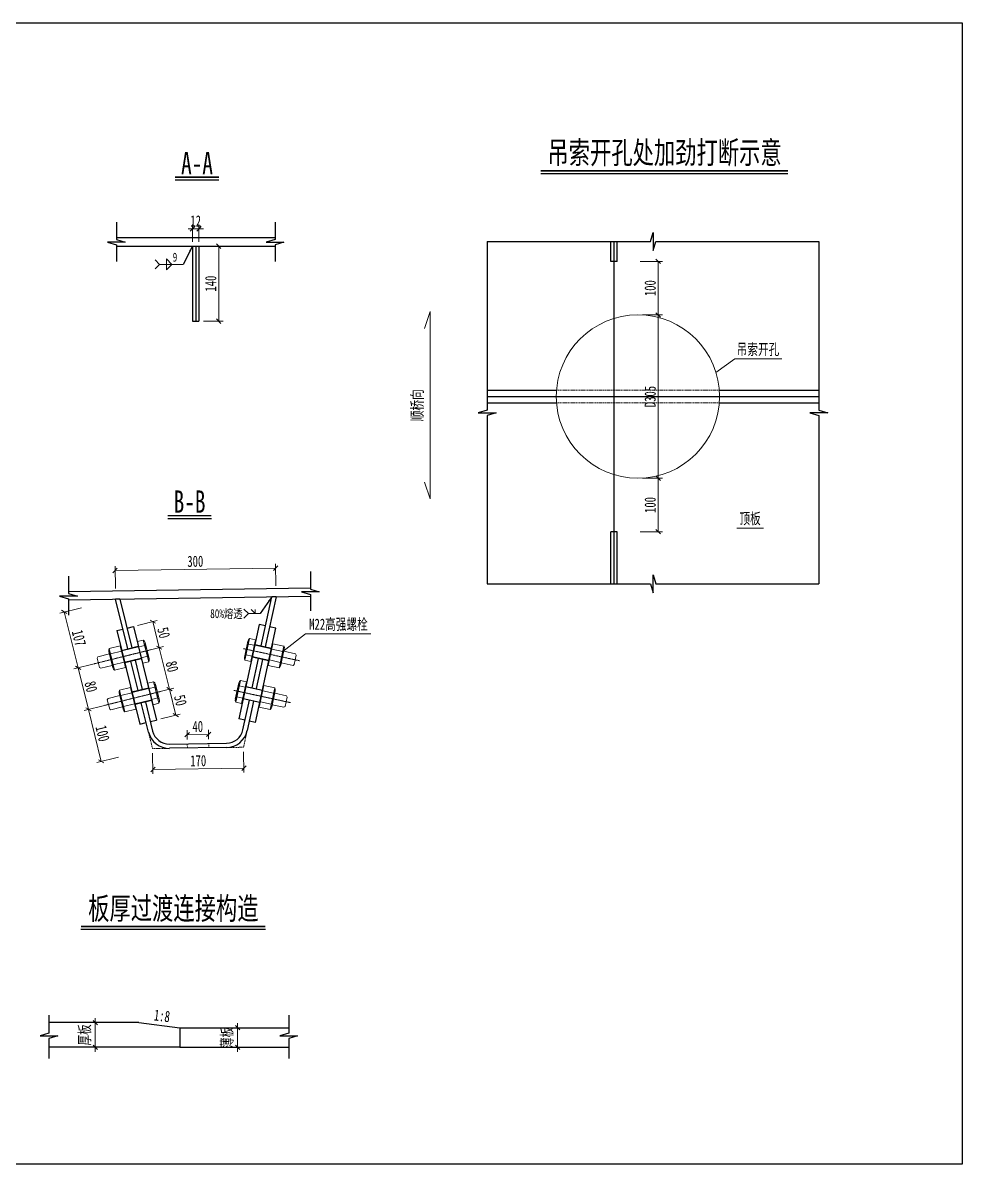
# Model space of a CAD drawing. Header units: millimetres. Extents: x 144887 to 156007, y -97691 to -90952.
# Drawn here: x 154252 to 156007, y -93083 to -90952 of the extents above; entities that cross this region are included whole.
import ezdxf
from ezdxf.enums import TextEntityAlignment as Align

# ---------------------------------------------------------------- set-up
doc = ezdxf.new("R2010")
doc.units = ezdxf.units.MM
doc.linetypes.add('CENTER2', pattern=[28.575, 19.05, -3.175, 3.175, -3.175])
doc.linetypes.add('DASHED', pattern=[0.75, 0.5, -0.25])
doc.layers.get('Defpoints').update_dxf_attribs({"color": 8})
for name, color, linetype, lineweight in [('CENTER', 2, 'CENTER2', 13), ('Dim', 4, 'Continuous', 15), ('文字', 7, 'Continuous', 15), ('标注线及字体', 2, 'Continuous', 15), ('细实线', 4, 'Continuous', 15), ('虚线', 7, 'DASHED', 13), ('钢板双线', 2, 'Continuous', 13), ('钢板粗线', 1, 'Continuous', 25)]:
    doc.layers.add(name, color=color, linetype=linetype, lineweight=lineweight)
doc.layers.add('Text', color=4, linetype='Continuous')
doc.styles.add('111', font='', dxfattribs={"width": 0.7})
doc.styles.add('BM_Dim', font='', dxfattribs={"width": 0.85})
doc.styles.add('SMEDI', font='', dxfattribs={"width": 0.75})
doc.styles.get("Standard").update_dxf_attribs({"font": ''})
doc.styles.get('111').set_extended_font_data('仿宋_GB2312')
doc.styles.get('BM_Dim').set_extended_font_data('仿宋_GB2312')
doc.styles.get('SMEDI').set_extended_font_data('仿宋_GB2312')
doc.styles.get('Standard').set_extended_font_data('仿宋_GB2312')
doc.dimstyles.new('200', dxfattribs={"dimscale": 0, "dimtxt": 2.5, "dimasz": 1, "dimexe": 1, "dimexo": 1, "dimgap": 0.6, "dimtad": 1, "dimdec": 0, "dimdsep": 46, "dimtxsty": '111', "dimblk": 'OBLIQUE', "dimcen": 0, "dimclrd": 4, "dimclre": 4, "dimclrt": 4, "dimadec": 1, "dimazin": 2, "dimtfac": 1, "dimtdec": 0, "dimtix": 1, "dimtmove": 2, "dimatfit": 3, "dimfxl": 4, "dimfxlon": 1, "dimtolj": 1, "dimlwd": -1, "dimlwe": -1, "dimarcsym": 0})
doc.dimstyles.new('MSteel_1.0_1.0', dxfattribs={"dimtxt": 3, "dimasz": 1.2, "dimexe": 1, "dimexo": 1, "dimgap": 1, "dimtad": 3, "dimtoh": 1, "dimdec": 0, "dimzin": 0, "dimdsep": 46, "dimtxsty": 'Standard', "dimblk": 'ARCHTICK', "dimcen": 0.09, "dimclrd": 3, "dimclre": 3, "dimadec": 0, "dimazin": 0, "dimtfac": 1, "dimtdec": 4, "dimtofl": 0, "dimtmove": 0, "dimatfit": 3, "dimfxl": 1, "dimtolj": 1, "dimtzin": 0, "dimarcsym": 0})

# ---------------------------------------------------------------- blocks, each defined once
blk = doc.blocks.new('_Oblique')
at = {"color": 0, "linetype": 'ByBlock', "lineweight": -2}
blk.add_line((-0.5, -0.5), (0.5, 0.5), dxfattribs=at)
blk = doc.blocks.new('*D863')
at = {"layer": 'Defpoints', "color": 0}
for p in [(155401.1, -91497.2), (155401.1, -91802.2), (155438.9, -91802.2)]:
    blk.add_point(p, dxfattribs=at)
at = {"layer": '细实线', "color": 4}
for p, q in [((155409.4, -91497.2), (155447.2, -91497.2)), ((155438.9, -91497.2), (155438.9, -91802.2)), ((155409.4, -91802.2), (155447.2, -91802.2))]:
    blk.add_line(p, q, dxfattribs=at)
at = {"layer": '细实线', "color": 4, "xscale": 8.333333333333332, "yscale": 8.333333333333332, "zscale": 8.333333333333332}
for p, rotation in [((155438.9, -91497.2), 90), ((155438.9, -91802.2), 270)]:
    blk.add_blockref('_Oblique', p, dxfattribs=dict(at, rotation=rotation))
at = {"layer": '细实线', "color": 4, "insert": (155424, -91649.7), "char_height": 20.83, "attachment_point": 5, "rotation": 90, "style": '111'}
blk.add_mtext('\\A1;D305', dxfattribs=at)
blk = doc.blocks.new('*D864')
at = {"layer": 'Defpoints', "color": 0}
for p in [(155401.1, -91802.2), (155362.5, -91902.2), (155438.9, -91902.2)]:
    blk.add_point(p, dxfattribs=at)
at = {"layer": '细实线', "color": 4}
for p, q in [((155409.4, -91802.2), (155447.2, -91802.2)), ((155438.9, -91802.2), (155438.9, -91902.2)), ((155405.5, -91902.2), (155447.2, -91902.2))]:
    blk.add_line(p, q, dxfattribs=at)
at = {"layer": '细实线', "color": 4, "xscale": 8.333333333333332, "yscale": 8.333333333333332, "zscale": 8.333333333333332}
for p, rotation in [((155438.9, -91802.2), 90), ((155438.9, -91902.2), 270)]:
    blk.add_blockref('_Oblique', p, dxfattribs=dict(at, rotation=rotation))
at = {"layer": '细实线', "color": 4, "insert": (155424, -91852.2), "char_height": 20.83, "attachment_point": 5, "rotation": 90, "style": '111'}
blk.add_mtext('\\A1;100', dxfattribs=at)
blk = doc.blocks.new('*D865')
at = {"layer": 'Defpoints', "color": 0}
for p in [(155362.5, -91397.2), (155438.9, -91397.2), (155401.1, -91497.2)]:
    blk.add_point(p, dxfattribs=at)
at = {"layer": '细实线', "color": 4}
for p, q in [((155405.5, -91397.2), (155447.2, -91397.2)), ((155438.9, -91497.2), (155438.9, -91397.2)), ((155409.4, -91497.2), (155447.2, -91497.2))]:
    blk.add_line(p, q, dxfattribs=at)
at = {"layer": '细实线', "color": 4, "xscale": 8.333333333333332, "yscale": 8.333333333333332, "zscale": 8.333333333333332}
for p, rotation in [((155438.9, -91397.2), 90), ((155438.9, -91497.2), 270)]:
    blk.add_blockref('_Oblique', p, dxfattribs=dict(at, rotation=rotation))
at = {"layer": '细实线', "color": 4, "insert": (155424, -91447.2), "char_height": 20.83, "attachment_point": 5, "rotation": 90, "style": '111'}
blk.add_mtext('\\A1;100', dxfattribs=at)
blk = doc.blocks.new('角焊缝1')
at = {"layer": 'Dim'}
blk.add_line((-3101.17, 370.22), (-3106.48, 370.22), dxfattribs=at)
blk.add_lwpolyline([(-3107.48, 369.22), (-3106.48, 370.22), (-3107.48, 371.22)], dxfattribs=at)
blk.add_lwpolyline([(-3104.91, 371.45), (-3104.91, 368.99), (-3103.68, 370.22)], close=True, dxfattribs=at)
blk = doc.blocks.new('_ArchTick')
at = {"color": 0, "linetype": 'ByBlock', "const_width": 0.15}
blk.add_lwpolyline([(-0.5, -0.5), (0.5, 0.5)], dxfattribs=at)
blk = doc.blocks.new('*D866')
at = {"layer": 'Defpoints', "color": 0}
for p in [(154580.9, -91368.8), (154580.9, -91508.8), (154617.9, -91508.8)]:
    blk.add_point(p, dxfattribs=at)
at = {"layer": '细实线', "color": 4}
for p, q in [((154589.2, -91368.8), (154626.3, -91368.8)), ((154617.9, -91368.8), (154617.9, -91508.8)), ((154589.2, -91508.8), (154626.3, -91508.8))]:
    blk.add_line(p, q, dxfattribs=at)
at = {"layer": '细实线', "color": 4, "xscale": 8.333333333333332, "yscale": 8.333333333333332, "zscale": 8.333333333333332}
for p, rotation in [((154617.9, -91368.8), 90), ((154617.9, -91508.8), 270)]:
    blk.add_blockref('_Oblique', p, dxfattribs=dict(at, rotation=rotation))
at = {"layer": '细实线', "color": 4, "insert": (154603, -91438.8), "char_height": 20.83, "attachment_point": 5, "rotation": 90, "style": '111'}
blk.add_mtext('\\A1;140', dxfattribs=at)
blk = doc.blocks.new('*D867')
at = {"layer": 'Defpoints', "color": 0}
for p in [(154580.9, -91336.4), (154568.9, -91368.8), (154580.9, -91368.8)]:
    blk.add_point(p, dxfattribs=at)
at = {"layer": '细实线', "color": 4}
for p, q in [((154568.9, -91336.4), (154560.5, -91336.4)), ((154568.9, -91360.5), (154568.9, -91328.1)), ((154568.9, -91336.4), (154580.9, -91336.4)), ((154580.9, -91360.5), (154580.9, -91328.1)), ((154580.9, -91336.4), (154589.2, -91336.4))]:
    blk.add_line(p, q, dxfattribs=at)
at = {"layer": '细实线', "color": 4, "xscale": 8.333333333333332, "yscale": 8.333333333333332, "zscale": 8.333333333333332}
blk.add_blockref('_Oblique', (154568.9, -91336.4), dxfattribs=at)
at = {"layer": '细实线', "color": 4, "xscale": 8.333333333333332, "yscale": 8.333333333333332, "zscale": 8.333333333333332, "rotation": 180}
blk.add_blockref('_Oblique', (154580.9, -91336.4), dxfattribs=at)
at = {"layer": '细实线', "color": 4, "insert": (154574.9, -91321.7), "char_height": 20.83, "attachment_point": 5, "style": '111'}
blk.add_mtext('\\A1;12', dxfattribs=at)
blk = doc.blocks.new('*D868')
at = {"layer": 'Defpoints', "color": 0}
for p in [(154402.7, -92818.9), (154387.2, -92865), (154402.7, -92865)]:
    blk.add_point(p, dxfattribs=at)
at = {"layer": '细实线', "color": 4}
for p, q in [((154387.2, -92818.9), (154387.2, -92810.6)), ((154394.4, -92818.9), (154378.8, -92818.9)), ((154387.2, -92818.9), (154387.2, -92865)), ((154394.4, -92865), (154378.8, -92865)), ((154387.2, -92865), (154387.2, -92873.3))]:
    blk.add_line(p, q, dxfattribs=at)
at = {"layer": '细实线', "color": 4, "xscale": 8.333333333333332, "yscale": 8.333333333333332, "zscale": 8.333333333333332}
for p, rotation in [((154387.2, -92818.9), 270), ((154387.2, -92865), 90)]:
    blk.add_blockref('_Oblique', p, dxfattribs=dict(at, rotation=rotation))
at = {"layer": '细实线', "color": 4, "insert": (154368.4, -92841.9), "char_height": 20.83, "attachment_point": 5, "rotation": 90, "style": '111'}
blk.add_mtext('\\A1;厚板', dxfattribs=at)
blk = doc.blocks.new('*D869')
at = {"layer": 'Defpoints', "color": 0}
for p in [(154682.7, -92828.5), (154653.2, -92865), (154682.7, -92865)]:
    blk.add_point(p, dxfattribs=at)
at = {"layer": '细实线', "color": 4}
for p, q in [((154674.4, -92828.5), (154644.9, -92828.5)), ((154653.2, -92828.5), (154653.2, -92820.2)), ((154653.2, -92828.5), (154653.2, -92865)), ((154674.4, -92865), (154644.9, -92865)), ((154653.2, -92865), (154653.2, -92873.3))]:
    blk.add_line(p, q, dxfattribs=at)
at = {"layer": '细实线', "color": 4, "xscale": 8.333333333333332, "yscale": 8.333333333333332, "zscale": 8.333333333333332}
for p, rotation in [((154653.2, -92828.5), 270), ((154653.2, -92865), 90)]:
    blk.add_blockref('_Oblique', p, dxfattribs=dict(at, rotation=rotation))
at = {"layer": '细实线', "color": 4, "insert": (154634.4, -92846.7), "char_height": 20.83, "attachment_point": 5, "rotation": 90, "style": '111'}
blk.add_mtext('\\A1;薄板', dxfattribs=at)
blk = doc.blocks.new('螺栓')
at = {"layer": 'CENTER', "ltscale": 0.01}
blk.add_line((-3.1, -101.8), (0.2, 6), dxfattribs=at)
at = {"layer": '钢板双线', "ltscale": 0.01}
for p, q in [((15.6, -0.5), (-15.6, 0.5)), ((-20.8, -1.4), (-21.2, -12.6)), ((20.4, -13.8), (-21.2, -12.6)), ((20.7, -2.6), (-20.8, -1.4)), ((-16.3, -13.5), (-17, -12.7)), ((15.4, -14.5), (-16.3, -13.5)), ((-10.4, -1.7), (-10.8, -12.9)), ((10.3, -2.3), (10, -13.5)), ((16.2, -13.7), (15.4, -14.5)), ((20.7, -2.6), (20.4, -13.8)), ((-22.9, -66.9), (-22.2, -46.1)), ((19.3, -47.4), (-22.2, -46.1)), ((-17.3, -45.5), (-18.1, -46.3)), ((14.4, -46.5), (-17.3, -45.5)), ((-12.5, -67.2), (-11.8, -46.5)), ((8.3, -67.9), (9, -47.1)), ((15.2, -47.3), (14.4, -46.5)), ((18.7, -68.2), (19.3, -47.4)), ((18.7, -68.2), (-22.9, -66.9)), ((13.4, -70), (-17.7, -69.1)), ((-13.8, -91.6), (-13.1, -69.2)), ((8.2, -92.3), (8.9, -69.9)), ((-11.9, -93.7), (-13.8, -91.6)), ((6.1, -94.2), (-11.9, -93.7)), ((8.2, -92.3), (6.1, -94.2))]:
    blk.add_line(p, q, dxfattribs=at)
at = {"layer": '钢板双线'}
for p, q in [((-13.4, -45.6), (-12.4, -13.6)), ((-12.4, -45.6), (-11.4, -13.7)), ((9.6, -46.3), (10.6, -14.3)), ((9.6, -46.3), (10.6, -14.3)), ((10.6, -46.3), (11.6, -14.4)), ((10.6, -46.3), (11.6, -14.4))]:
    blk.add_line(p, q, dxfattribs=at)
at = {"layer": '钢板双线', "ltscale": 0.01}
for centre, radius, start, end in [((-15.8, -7.3), 7.75, 46.1372, 130.3441), ((-0.9, -28), 28, 66.4538, 110.0274), ((15.3, -8.2), 7.75, 46.1372, 130.3441), ((-17.5, -61.3), 7.75, 226.1372, 310.3441), ((-1.3, -41.6), 28, 246.4538, 290.0274), ((13.7, -62.3), 7.75, 226.1372, 310.3441)]:
    blk.add_arc(centre, radius, start, end, dxfattribs=at)
blk = doc.blocks.new('*D885')
at = {"layer": 'Defpoints', "color": 0}
for p in [(154724.3, -91970.2), (154725.1, -92023.7), (154425.1, -92028.2)]:
    blk.add_point(p, dxfattribs=at)
at = {"layer": '细实线', "color": 4}
for p, q in [((154424.8, -92008), (154424.2, -91966.4)), ((154424.3, -91974.7), (154724.3, -91970.2)), ((154724.8, -92003.5), (154724.2, -91961.9))]:
    blk.add_line(p, q, dxfattribs=at)
at = {"layer": '细实线', "color": 4, "xscale": 8.333333333333332, "yscale": 8.333333333333332, "zscale": 8.333333333333332}
for p, rotation in [((154424.3, -91974.7), 180.8551760218516), ((154724.3, -91970.2), 0.8551760218516384)]:
    blk.add_blockref('_Oblique', p, dxfattribs=dict(at, rotation=rotation))
at = {"layer": '细实线', "color": 4, "insert": (154574.1, -91957.5), "char_height": 20.83, "attachment_point": 5, "rotation": 0.8552, "style": '111'}
blk.add_mtext('\\A1;300', dxfattribs=at)
blk = doc.blocks.new('*D886')
at = {"layer": 'Defpoints', "color": 0}
for p in [(154470.2, -92210.2), (154374.4, -92233.9), (154494.3, -92307.2)]:
    blk.add_point(p, dxfattribs=at)
at = {"layer": '细实线', "color": 4}
for p, q in [((154406.7, -92225.9), (154366.3, -92235.9)), ((154398.4, -92331), (154374.4, -92233.9)), ((154430.8, -92323), (154390.3, -92333))]:
    blk.add_line(p, q, dxfattribs=at)
at = {"layer": '细实线', "color": 4, "yscale": 8.333333333333332, "zscale": 8.333333333333332}
for p, xscale, rotation in [((154374.4, -92233.9), 8.333333333333334, 103.9244914730922), ((154398.4, -92331), 8.333333333333332, 283.9244914730922)]:
    blk.add_blockref('_Oblique', p, dxfattribs=dict(at, xscale=xscale, rotation=rotation))
at = {"layer": '细实线', "color": 4, "insert": (154400.9, -92278.9), "char_height": 20.83, "attachment_point": 5, "rotation": 283.9245, "style": '111'}
blk.add_mtext('\\A1;100', dxfattribs=at)
blk = doc.blocks.new('*D887')
at = {"layer": 'Defpoints', "color": 0}
for p in [(154451, -92132.5), (154355.1, -92156.3), (154470.2, -92210.2)]:
    blk.add_point(p, dxfattribs=at)
at = {"layer": '细实线', "color": 4}
for p, q in [((154387.5, -92148.3), (154347, -92158.3)), ((154374.4, -92233.9), (154355.1, -92156.3)), ((154406.7, -92225.9), (154366.3, -92235.9))]:
    blk.add_line(p, q, dxfattribs=at)
at = {"layer": '细实线', "color": 4, "xscale": 8.333333333333332, "yscale": 8.333333333333332, "zscale": 8.333333333333332}
for p, rotation in [((154355.1, -92156.3), 103.9244914730691), ((154374.4, -92233.9), 283.9244914730691)]:
    blk.add_blockref('_Oblique', p, dxfattribs=dict(at, rotation=rotation))
at = {"layer": '细实线', "color": 4, "insert": (154379.2, -92191.5), "char_height": 20.83, "attachment_point": 5, "rotation": 283.9245, "style": '111'}
blk.add_mtext('\\A1;80', dxfattribs=at)
blk = doc.blocks.new('*D888')
at = {"layer": 'Defpoints', "color": 0}
for p in [(154425.1, -92028.2), (154329.3, -92052), (154451, -92132.5)]:
    blk.add_point(p, dxfattribs=at)
at = {"layer": '细实线', "color": 4}
for p, q in [((154361.6, -92044), (154321.2, -92054)), ((154355.1, -92156.3), (154329.3, -92052)), ((154387.5, -92148.3), (154347, -92158.3))]:
    blk.add_line(p, q, dxfattribs=at)
at = {"layer": '细实线', "color": 4, "yscale": 8.333333333333332, "zscale": 8.333333333333332}
for p, xscale, rotation in [((154329.3, -92052), 8.333333333333332, 103.9244914368655), ((154355.1, -92156.3), 8.33333333333333, 283.9244914368655)]:
    blk.add_blockref('_Oblique', p, dxfattribs=dict(at, xscale=xscale, rotation=rotation))
at = {"layer": '细实线', "color": 4, "insert": (154356.7, -92100.6), "char_height": 20.83, "attachment_point": 5, "rotation": 283.9245, "style": '111'}
blk.add_mtext('\\A1;107', dxfattribs=at)
blk = doc.blocks.new('*D889')
at = {"layer": 'Defpoints', "color": 0}
for p in [(154489.6, -92205.3), (154525.9, -92196.3), (154501.7, -92253.9)]:
    blk.add_point(p, dxfattribs=at)
at = {"layer": '细实线', "color": 4}
for p, q in [((154497.7, -92203.3), (154534, -92194.3)), ((154537.9, -92244.9), (154525.9, -92196.3)), ((154509.8, -92251.9), (154546, -92242.9))]:
    blk.add_line(p, q, dxfattribs=at)
at = {"layer": '细实线', "color": 4, "yscale": 8.333333333333332, "zscale": 8.333333333333332}
for p, xscale, rotation in [((154525.9, -92196.3), 8.333333333333332, 103.9244914595477), ((154537.9, -92244.9), 8.33333333333333, 283.9244914595477)]:
    blk.add_blockref('_Oblique', p, dxfattribs=dict(at, xscale=xscale, rotation=rotation))
at = {"layer": '细实线', "color": 4, "insert": (154546.4, -92217), "char_height": 20.83, "attachment_point": 5, "rotation": 283.9245, "style": '111'}
blk.add_mtext('\\A1;50', dxfattribs=at)
blk = doc.blocks.new('*D890')
at = {"layer": 'Defpoints', "color": 0}
for p in [(154470.4, -92127.7), (154506.7, -92118.7), (154489.6, -92205.3)]:
    blk.add_point(p, dxfattribs=at)
at = {"layer": '细实线', "color": 4}
for p, q in [((154478.5, -92125.7), (154514.7, -92116.7)), ((154525.9, -92196.3), (154506.7, -92118.7)), ((154497.7, -92203.3), (154534, -92194.3))]:
    blk.add_line(p, q, dxfattribs=at)
at = {"layer": '细实线', "color": 4, "xscale": 8.333333333333332, "yscale": 8.333333333333332, "zscale": 8.333333333333332}
for p, rotation in [((154506.7, -92118.7), 103.9244914595059), ((154525.9, -92196.3), 283.9244914595059)]:
    blk.add_blockref('_Oblique', p, dxfattribs=dict(at, rotation=rotation))
at = {"layer": '细实线', "color": 4, "insert": (154530.8, -92153.9), "char_height": 20.83, "attachment_point": 5, "rotation": 283.9245, "style": '111'}
blk.add_mtext('\\A1;80', dxfattribs=at)
blk = doc.blocks.new('*D891')
at = {"layer": 'Defpoints', "color": 0}
for p in [(154458.3, -92079.1), (154494.6, -92070.1), (154470.4, -92127.7)]:
    blk.add_point(p, dxfattribs=at)
at = {"layer": '细实线', "color": 4}
for p, q in [((154466.4, -92077.1), (154502.7, -92068.1)), ((154506.7, -92118.7), (154494.6, -92070.1)), ((154478.5, -92125.7), (154514.7, -92116.7))]:
    blk.add_line(p, q, dxfattribs=at)
at = {"layer": '细实线', "color": 4, "yscale": 8.333333333333332, "zscale": 8.333333333333332}
for p, xscale, rotation in [((154494.6, -92070.1), 8.333333333333332, 103.9244914595477), ((154506.7, -92118.7), 8.33333333333333, 283.9244914595477)]:
    blk.add_blockref('_Oblique', p, dxfattribs=dict(at, xscale=xscale, rotation=rotation))
at = {"layer": '细实线', "color": 4, "insert": (154515.1, -92090.8), "char_height": 20.83, "attachment_point": 5, "rotation": 283.9245, "style": '111'}
blk.add_mtext('\\A1;50', dxfattribs=at)
blk = doc.blocks.new('*D892')
at = {"layer": 'Defpoints', "color": 0}
for p in [(154494.3, -92307.2), (154664.3, -92304.7), (154664.9, -92343.6)]:
    blk.add_point(p, dxfattribs=at)
at = {"layer": '细实线', "color": 4}
for p, q in [((154494.4, -92315.6), (154495, -92354.5)), ((154664.4, -92313), (154665, -92351.9)), ((154494.9, -92346.1), (154664.9, -92343.6))]:
    blk.add_line(p, q, dxfattribs=at)
at = {"layer": '细实线', "color": 4, "xscale": 8.333333333333334, "yscale": 8.333333333333332, "zscale": 8.333333333333332}
for p, rotation in [((154494.9, -92346.1), 180.8551735590198), ((154664.9, -92343.6), 0.8551735590197901)]:
    blk.add_blockref('_Oblique', p, dxfattribs=dict(at, rotation=rotation))
at = {"layer": '细实线', "color": 4, "insert": (154579.6, -92330), "char_height": 20.83, "attachment_point": 5, "rotation": 0.8552, "style": '111'}
blk.add_mtext('\\A1;170', dxfattribs=at)
blk = doc.blocks.new('*D893')
at = {"layer": 'Defpoints', "color": 0}
for p in [(154559.2, -92298.3), (154598.9, -92280.6), (154599.2, -92297.7)]:
    blk.add_point(p, dxfattribs=at)
at = {"layer": '细实线', "color": 4}
for p, q in [((154559, -92289.9), (154558.8, -92272.9)), ((154599, -92289.3), (154598.8, -92272.3)), ((154558.9, -92281.2), (154598.9, -92280.6))]:
    blk.add_line(p, q, dxfattribs=at)
at = {"layer": '细实线', "color": 4, "xscale": 8.333333333333332, "yscale": 8.333333333333332, "zscale": 8.333333333333332}
for p, rotation in [((154558.9, -92281.2), 180.8551735650219), ((154598.9, -92280.6), 0.855173565021928)]:
    blk.add_blockref('_Oblique', p, dxfattribs=dict(at, rotation=rotation))
at = {"layer": '细实线', "color": 4, "insert": (154578.7, -92266), "char_height": 20.83, "attachment_point": 5, "rotation": 0.8552, "style": '111'}
blk.add_mtext('\\A1;40', dxfattribs=at)
blk = doc.blocks.new('U肋焊缝2')
at = {"layer": 'Dim'}
blk.add_line((0, 0), (-2.66, 0), dxfattribs=at)
blk.add_lwpolyline([(-3.66, 1), (-2.66, 0), (-3.66, -1)], dxfattribs=at)
at = {"layer": '细实线'}
blk.add_lwpolyline([(-2.05, 0.89), (-1.14, 0), (-1.14, 0.89)], dxfattribs=at)
at = {"layer": 'Text', "style": 'SMEDI', "width": 0.75}
blk.add_text('80%熔透', height=2, dxfattribs=at).set_placement((-11.22, 0), align=Align.MIDDLE_LEFT)

msp = doc.modelspace()

# ---------------------------------------------------------------- linework, layer by layer
for p, q in [((155219.5, -91233.2), (155681.2, -91233.2)), ((154536.4, -91245), (154618.1, -91245)), ((154522.6, -91877.2), (154604.3, -91877.2)), ((154360.3, -92644.7), (154705.2, -92644.7))]:
    msp.add_line(p, q)
at = {"const_width": 3}
for points in [[(155219.5, -91228.2), (155681.2, -91228.2)], [(154536.4, -91240), (154618.1, -91240)], [(154360.3, -92639.7), (154705.2, -92639.7)]]:
    msp.add_lwpolyline(points, dxfattribs=at)
for points in [[(154426.6, -91323.8), (154426.6, -91356.4), (154443.3, -91361.4), (154409.9, -91361.4), (154426.6, -91366.4), (154426.6, -91373.1), (154426.6, -91397.2)], [(154723.2, -91323.8), (154723.2, -91356.4), (154706.5, -91361.4), (154739.8, -91361.4), (154723.2, -91366.4), (154723.2, -91373.1), (154723.2, -91397.2)], [(155119.4, -91360.2), (155119.4, -91674.9), (155102.7, -91679.9), (155136, -91679.9), (155119.4, -91684.9), (155119.4, -91691.6), (155119.4, -91999.6)], [(155119.4, -91360.2), (155424.3, -91360.2), (155429.3, -91343.6), (155429.3, -91376.9), (155434.3, -91360.2), (155441, -91360.2), (155739.2, -91360.2)], [(155739.2, -91360.2), (155739.2, -91674.9), (155755.9, -91679.9), (155722.5, -91679.9), (155739.2, -91684.9), (155739.2, -91691.6), (155739.2, -91999.6)], [(155119.4, -91999.6), (155424.3, -91999.6), (155429.3, -92016.2), (155429.3, -91982.9), (155434.3, -91999.6), (155441, -91999.6), (155739.2, -91999.6)], [(154300.6, -92804.9), (154300.6, -92838.6), (154284, -92843.6), (154317.3, -92843.6), (154300.6, -92848.6), (154300.6, -92855.2), (154300.6, -92886.2)], [(154748.6, -92804.9), (154748.6, -92838.6), (154731.9, -92843.6), (154765.2, -92843.6), (154748.6, -92848.6), (154748.6, -92855.2), (154748.6, -92886.2)]]:
    msp.add_lwpolyline(points)
at = {"const_width": 3, "elevation": 0}
msp.add_lwpolyline([(154522.6, -91872.2), (154604.3, -91872.2)], dxfattribs=at)
at = {"elevation": 0}
for points in [[(154789.1, -91976.6), (154789.1, -92009.2), (154805.8, -92014.2), (154772.4, -92014.2), (154789.1, -92019.2), (154789.1, -92025.9), (154789.1, -92050)], [(154337.1, -91984.9), (154337.1, -92017.5), (154353.8, -92022.5), (154320.4, -92022.5), (154337.1, -92027.5), (154337.1, -92034.2), (154337.1, -92058.3)]]:
    msp.add_lwpolyline(points, dxfattribs=at)
at = {"layer": 'Defpoints'}
for p, q in [((155356.5, -91999.6), (155356.5, -91360.2)), ((154574.9, -91368.8), (154574.9, -91508.8)), ((155119.4, -91649.7), (155739.2, -91649.7))]:
    msp.add_line(p, q, dxfattribs=at)
msp.add_lwpolyline([(152798.5, -90951.7), (156006.8, -90951.7), (156006.8, -93083.4), (152798.5, -93083.4)], close=True, dxfattribs=at)
at = {"layer": '细实线'}
for p, q in [((155002.1, -91522.4), (155012.6, -91491.1)), ((155012.6, -91491.1), (155012.6, -91840.8)), ((155582.4, -91579.2), (155546.8, -91604.6)), ((155582.4, -91579.2), (155669.8, -91579.2)), ((155002.1, -91809.5), (155012.6, -91840.8)), ((155585.8, -91895.3), (155635.9, -91895.3)), ((154780.1, -92092.6), (154737.4, -92125.7)), ((154780.1, -92092.6), (154901.8, -92092.6))]:
    msp.add_line(p, q, dxfattribs=at)
msp.add_circle((155401.1, -91649.7), 152.5, dxfattribs=at)
at = {"layer": '虚线', "ltscale": 4}
for p, q in [((155249.1, -91637.7), (155553.1, -91637.7)), ((155249.1, -91661.7), (155553.1, -91661.7)), ((154486.6, -92276.4), (154494.3, -92307.2)), ((154671, -92273.6), (154664.3, -92304.7)), ((154559.2, -92298.3), (154559.3, -92306.3)), ((154599.2, -92297.7), (154599.3, -92305.7)), ((154526.1, -92306.7), (154494.3, -92307.2)), ((154664.3, -92304.7), (154632.5, -92305.2))]:
    msp.add_line(p, q, dxfattribs=at)
at = {"layer": '钢板粗线'}
for p, q in [((154426.6, -91352.8), (154723.2, -91352.8)), ((155350.5, -91397.2), (155350.5, -91360.2)), ((155362.5, -91397.2), (155362.5, -91360.2)), ((154426.6, -91368.8), (154723.2, -91368.8)), ((154568.9, -91368.8), (154568.9, -91508.8)), ((154580.9, -91368.8), (154580.9, -91508.8)), ((155362.5, -91397.2), (155350.5, -91397.2)), ((154568.9, -91508.8), (154580.9, -91508.8)), ((155119.4, -91637.7), (155249.1, -91637.7)), ((155553.1, -91637.7), (155739.2, -91637.7)), ((155119.4, -91661.7), (155249.1, -91661.7)), ((155553.1, -91661.7), (155739.2, -91661.7)), ((155350.5, -91999.6), (155350.5, -91902.2)), ((155362.5, -91902.2), (155350.5, -91902.2)), ((155362.5, -91999.6), (155362.5, -91902.2)), ((154697.1, -92115.3), (154716.9, -92023.9)), ((154725.1, -92023.7), (154704.9, -92117)), ((154725.1, -92023.7), (154716.9, -92023.9)), ((154433.3, -92028.1), (154425.1, -92028.2)), ((154448.1, -92120.9), (154425.1, -92028.2)), ((154433.3, -92028.1), (154455.8, -92118.9)), ((154427.3, -92086.9), (154438.9, -92084)), ((154427.3, -92086.9), (154470.6, -92261.6)), ((154446.7, -92082.1), (154458.4, -92079.2)), ((154458.4, -92079.2), (154501.7, -92253.9)), ((154693.4, -92075.7), (154655.3, -92251.6)), ((154686.6, -92258.4), (154724.7, -92082.4)), ((154705.1, -92078.2), (154693.4, -92075.7)), ((154724.7, -92082.4), (154712.9, -92079.9)), ((154467.3, -92198.5), (154453.9, -92144.2)), ((154461.6, -92142.2), (154475.1, -92196.6)), ((154680.1, -92193.5), (154692, -92138.8)), ((154699.8, -92140.5), (154688, -92195.2)), ((154486.6, -92276.4), (154473.1, -92221.8)), ((154480.9, -92219.9), (154494.4, -92274.5)), ((154663.2, -92271.9), (154675.1, -92217)), ((154682.9, -92218.7), (154671, -92273.6)), ((154490, -92256.8), (154501.7, -92253.9)), ((154667, -92254.1), (154655.3, -92251.6)), ((154686.6, -92258.4), (154674.8, -92255.8)), ((154470.6, -92261.6), (154482.3, -92258.7)), ((154525.9, -92298.7), (154632.4, -92297.2)), ((154632.5, -92305.2), (154526.1, -92306.7)), ((154468.6, -92818.9), (154300.6, -92818.9)), ((154468.6, -92818.9), (154545.4, -92828.5)), ((154545.4, -92828.5), (154748.6, -92828.5)), ((154545.4, -92828.5), (154545.4, -92865)), ((154545.4, -92865), (154300.6, -92865)), ((154545.4, -92865), (154748.6, -92865))]:
    msp.add_line(p, q, dxfattribs=at)
for points in [[(154337.1, -92013.6), (154789.1, -92006.8)], [(154337.1, -92029.6), (154789.1, -92022.8)]]:
    msp.add_lwpolyline(points, dxfattribs=at)
for centre, radius, start, end in [((154525.5, -92266.8), 40, 193.9245, 270.8552), ((154525.5, -92266.8), 32, 193.9245, 270.8552), ((154631.9, -92265.2), 32, 270.8552, 347.7859), ((154631.9, -92265.2), 40, 270.8552, 347.7859)]:
    msp.add_arc(centre, radius, start, end, dxfattribs=at)

# ---------------------------------------------------------------- block references
at = {"layer": '细实线', "xscale": 8.333333333333332, "yscale": 8.333333333333332, "zscale": 8.333333333333332}
for name, p in [('角焊缝1', (180394.5, -94488)), ('U肋焊缝2', (154695.5, -92055.1))]:
    msp.add_blockref(name, p, dxfattribs=at)
at = {"layer": '细实线'}
for p, rotation in [((154484, -92124.3), 285.6838768969945), ((154669.1, -92121.6), 79.54524108220456), ((154503.2, -92202), 285.6838768969945), ((154652.2, -92199.8), 79.54524108220456)]:
    msp.add_blockref('螺栓', p, dxfattribs=dict(at, rotation=rotation))

# ---------------------------------------------------------------- texts
at = {"layer": 'Text', "style": 'SMEDI', "width": 0.75}
msp.add_text('9', height=16.7, dxfattribs=at).set_placement((154531.9, -91389.4), align=Align.MIDDLE_LEFT)
at = {"layer": '文字', "style": 'BM_Dim', "width": 0.7}
for s, p in [('吊索开孔', (155625.3, -91578.1)), ('顶板', (155610.6, -91894.2)), ('M22高强螺栓', (154841.6, -92091.5))]:
    msp.add_text(s, height=20.83, dxfattribs=at).set_placement(p, align=Align.BOTTOM_CENTER)
for s, rotation, p in [('顺桥向', 90, (155005.2, -91666)), ('1:8', 352.875, (154509.9, -92822.8))]:
    msp.add_text(s, height=20.83, rotation=rotation, dxfattribs=at).set_placement(p, align=Align.BOTTOM_CENTER)
at = {"layer": '标注线及字体', "style": '111', "width": 0.7}
for s, p in [('吊索开孔处加劲打断示意', (155450.8, -91193.1)), ('A-A', (154577.3, -91213.7)), ('B-B', (154563.4, -91845.9)), ('板厚过渡连接构造', (154533.1, -92604.7))]:
    msp.add_text(s, height=41.67, dxfattribs=at).set_placement(p, align=Align.MIDDLE)

# ---------------------------------------------------------------- dimensions: what is measured, and where the dimension line sits
at = {"layer": '细实线'}
dim = msp.add_linear_dim(base=(154580.9, -91336.4), p1=(154568.9, -91368.8), p2=(154580.9, -91368.8), dimstyle='200', override={"dimscale": 8.333333, "dimblk": 'Oblique'}, dxfattribs=at)
dim.commit()
dim.dimension.update_dxf_attribs({"geometry": '*D867', "text_midpoint": (154574.9, -91321.7)})
for base, p1, p2, angle, picture, middle in [((154617.9, -91508.8), (154580.9, -91368.8), (154580.9, -91508.8), 90, '*D866', (154603, -91438.8)), ((155438.9, -91397.2), (155401.1, -91497.2), (155362.5, -91397.2), 90, '*D865', (155424, -91447.2)), ((155438.9, -91902.2), (155401.1, -91802.2), (155362.5, -91902.2), 270, '*D864', (155424, -91852.2))]:
    dim = msp.add_linear_dim(base=base, p1=p1, p2=p2, angle=angle, dimstyle='200', override={"dimscale": 8.333333, "dimblk": 'Oblique'}, dxfattribs=at)
    dim.commit()
    dim.dimension.update_dxf_attribs({"geometry": picture, "text_midpoint": middle})
for base, p1, p2, text, picture, middle in [((155438.9, -91802.2), (155401.1, -91497.2), (155401.1, -91802.2), 'D<>', '*D863', (155424, -91649.7)), ((154387.2, -92865), (154402.7, -92818.9), (154402.7, -92865), '厚板', '*D868', (154368.4, -92841.9)), ((154653.2, -92865), (154682.7, -92828.5), (154682.7, -92865), '薄板', '*D869', (154634.4, -92846.7))]:
    dim = msp.add_linear_dim(base=base, p1=p1, p2=p2, angle=90, text=text, dimstyle='200', override={"dimscale": 8.333333, "dimtxsty": '111', "dimblk": 'Oblique'}, dxfattribs=at)
    dim.commit()
    dim.dimension.update_dxf_attribs({"geometry": picture, "text_midpoint": middle})
for p1, p2, distance, picture, middle in [((154425.1, -92028.2), (154725.1, -92023.7), 53.5, '*D885', (154574.1, -91957.5)), ((154451, -92132.5), (154425.1, -92028.2), 98.8, '*D888', (154356.7, -92100.6)), ((154470.4, -92127.7), (154458.3, -92079.1), -37.4, '*D891', (154515.1, -92090.8)), ((154489.6, -92205.3), (154470.4, -92127.7), -37.4, '*D890', (154530.8, -92153.9)), ((154470.2, -92210.2), (154451, -92132.5), 98.8, '*D887', (154379.2, -92191.5)), ((154501.7, -92253.9), (154489.6, -92205.3), -37.4, '*D889', (154546.4, -92217)), ((154494.3, -92307.2), (154470.2, -92210.2), 98.8, '*D886', (154400.9, -92278.9)), ((154559.2, -92298.3), (154599.2, -92297.7), 17.1, '*D893', (154578.7, -92266)), ((154494.3, -92307.2), (154664.3, -92304.7), -38.9, '*D892', (154579.6, -92330))]:
    dim = msp.add_aligned_dim(p1=p1, p2=p2, distance=distance, dimstyle='200', override={"dimscale": 8.333333, "dimblk": 'Oblique'}, dxfattribs=at)
    dim.commit()
    dim.dimension.update_dxf_attribs({"geometry": picture, "text_midpoint": middle})

# ---------------------------------------------------------------- leaders
at = {"layer": 'Dim'}
for points in [[(154568.9, -91368.7), (154551.4, -91402.8)], [(154716.9, -92023.9), (154695.5, -92055.1)]]:
    msp.add_leader(points, dimstyle='MSteel_1.0_1.0', override={"dimscale": 8.333333, "dimclrd": 8}, dxfattribs=at)

doc.saveas('drawing.dxf')
